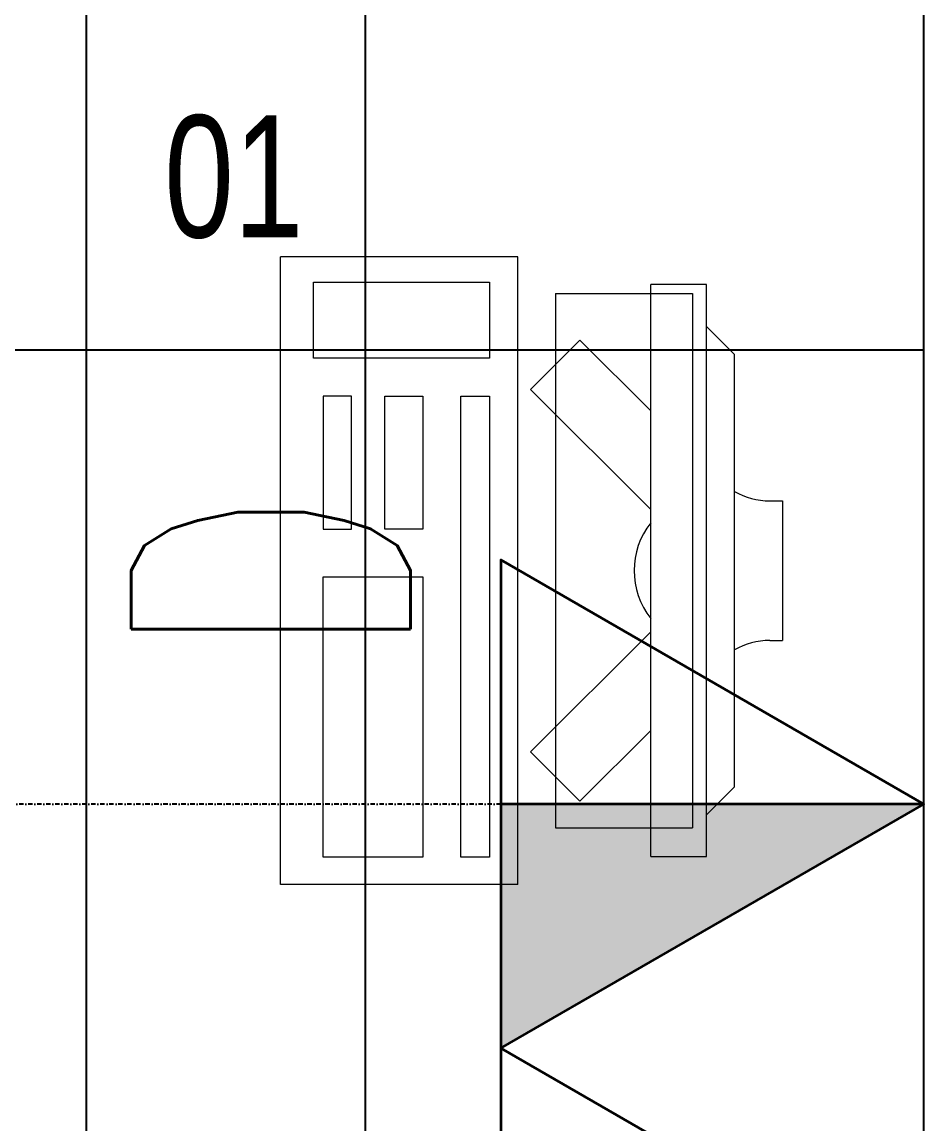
# Model space of a CAD drawing. Extents: x -560814 to 57327, y -29287 to 19916.
# Drawn here: x 38730 to 39376, y 6780 to 7570 of the extents above; entities that cross this region are included whole.
import ezdxf

# ---------------------------------------------------------------- set-up
doc = ezdxf.new("R2010")
doc.units = 0
doc.header["$LTSCALE"] = 0.25
doc.linetypes.add('DASHDOT', pattern=[25.4, 12.7, -6.35, 0, -6.35])
for name, color, linetype, lineweight in [('01-First Floor$0$72_EGR_EQP_TAG', 142, 'Continuous', 5), ('01-First Floor$0$LOADING', 253, 'Continuous', 5), ('01-First Floor$0$Walls', 251, 'Continuous', 5), ('E-LITE-CLNG-CNDT', 6, 'DASHDOT', 35), ('T-DATA-CLNG-COND', 51, 'DASHDOT', 25), ('T-DATA-DEVC-TYPE', 2, 'Continuous', 25), ('T-DATA-WALL @ 100', 33, 'Continuous', 35)]:
    doc.layers.add(name, color=color, linetype=linetype, lineweight=lineweight)
doc.layers.add('01-First Floor$0$FALSE CEILING', color=251, linetype='Continuous')
doc.styles.add('01-First Floor$0$X3G_ENTITY_257CFD', font='swisscl.ttf', dxfattribs={"height": 200})
doc.styles.add('DC_SIMPLEX', font='SIMPLEX.shx', dxfattribs={"width": 0.7})

# ---------------------------------------------------------------- blocks, each defined once
blk = doc.blocks.new('*U60')
blk.add_hatch(color=254).paths.add_polyline_path([(1.75, 3.0308), (0.0003, 3.0309), (0, 0)])
blk.add_line((0, 0), (0.0003, 3.0309))
blk.add_lwpolyline([(1.75, 3.0308), (0, 0), (-1.75, 3.0311)], close=True)
at = {"layer": 'T-DATA-DEVC-TYPE', "style": 'DC_SIMPLEX', "width": 0.7, "flags": 8}
blk.add_attdef('DC_TYPE', (2.6822, 5.6339), '', height=2, rotation=360, dxfattribs=at)
blk = doc.blocks.new('*U59')
blk.add_hatch(color=254).paths.add_polyline_path([(1.75, 3.0308), (0.0003, 3.0309), (0, 0)])
blk.add_line((0, 0), (0.0003, 3.0309))
blk.add_lwpolyline([(1.75, 3.0308), (0, 0), (-1.75, 3.0311)], close=True)
at = {"layer": 'T-DATA-DEVC-TYPE', "style": 'DC_SIMPLEX', "width": 0.7, "flags": 8}
blk.add_attdef('DC_TYPE', (2.6822, 5.6339), '', height=2, rotation=360, dxfattribs=at)
blk = doc.blocks.new('01-First Floor$0$ITCWLS1-P')
at = {"layer": '01-First Floor$0$LOADING'}
for p, q in [((-0.17, 0.45), (-0.17, 0)), ((-0.17, 0.45), (0, 0.45)), ((0, 0.45), (0, 0)), ((-0.26509, 0.43, 0), (-0.30509, 0.43, 0)), ((-0.30509, 0.43, 0), (-0.30509, 0.02, 0)), ((-0.26509, 0.43, 0), (-0.26509, 0.02, 0)), ((-0.14957, 0.43047), (-0.12914, 0.43047)), ((-0.12914, 0.43047), (-0.12914, 0.40893)), ((-0.197, 0.40939), (-0.295, 0.40939)), ((-0.295, 0.02639), (-0.295, 0.40939)), ((-0.197, 0.02639), (-0.197, 0.40939)), ((-0.32509, 0.38, 0), (-0.30509, 0.4, 0)), ((-0.32509, 0.38, 0), (-0.32509, 0.07, 0)), ((-0.35032, 0.275), (-0.35961, 0.275)), ((-0.35961, 0.175), (-0.35961, 0.275)), ((-0.35032, 0.175), (-0.35961, 0.175)), ((-0.32509, 0.07, 0), (-0.30509, 0.05, 0)), ((-0.197, 0.02639), (-0.295, 0.02639)), ((-0.30509, 0.02, 0), (-0.26509, 0.02, 0)), ((-0.17, 0), (0, 0))]:
    blk.add_line(p, q, dxfattribs=at)
at = {"layer": '01-First Floor$0$LOADING', "extrusion": (2.48281e-10, 3.18408e-10, -1)}
for p, q in [((-0.26509, 0.33952), (-0.21443, 0.39019)), ((-0.17907, 0.35483), (-0.21443, 0.39019)), ((-0.26509, 0.26881), (-0.17907, 0.35483))]:
    blk.add_line(p, q, dxfattribs=at)
at = {"layer": '01-First Floor$0$LOADING', "extrusion": (2.48281e-10, -3.18408e-10, -1)}
for p, q in [((-0.26509, 0.18119), (-0.17907, 0.09517)), ((-0.26509, 0.11048), (-0.21443, 0.05981)), ((-0.17907, 0.09517), (-0.21443, 0.05981))]:
    blk.add_line(p, q, dxfattribs=at)
at = {"layer": '01-First Floor$0$LOADING'}
for points in [[(-0.12914, 0.40893), (-0.12914, 0.09996), (-0.14957, 0.09996), (-0.14957, 0.43047)], [(-0.14957, 0.09997), (-0.14957, 0.09997), (-0.14957, 0.09997), (-0.14957, 0.09997), (-0.14957, 0.09997), (-0.14957, 0.09997), (-0.14957, 0.09997), (-0.14957, 0.09997), (-0.14957, 0.09997)], [(-0.14957, 0.09997), (-0.14957, 0.09997), (-0.14957, 0.09997), (-0.14957, 0.09997), (-0.14957, 0.09997), (-0.14957, 0.09997), (-0.14957, 0.09997), (-0.14957, 0.09997), (-0.14957, 0.09997), (-0.14957, 0.09997), (-0.14957, 0.09997), (-0.14957, 0.09997), (-0.14957, 0.09997), (-0.14957, 0.09997), (-0.14957, 0.09997), (-0.14957, 0.09997), (-0.14957, 0.09997), (-0.14957, 0.09997)], [(-0.14957, 0.09996), (-0.14957, 0.09996), (-0.14957, 0.09996), (-0.14957, 0.09996), (-0.14957, 0.09996), (-0.14957, 0.09996), (-0.14957, 0.09996), (-0.14957, 0.09996), (-0.14957, 0.09996), (-0.14957, 0.09996)], [(-0.14957, 0.09996), (-0.14957, 0.09996), (-0.14957, 0.09996), (-0.14957, 0.09996), (-0.14957, 0.09996), (-0.14957, 0.09996), (-0.14957, 0.09996)], [(-0.14957, 0.09997), (-0.14957, 0.09997), (-0.14957, 0.09997), (-0.14957, 0.09997), (-0.14957, 0.09997), (-0.14957, 0.09997), (-0.14957, 0.09997), (-0.14957, 0.09997), (-0.14957, 0.09997), (-0.14957, 0.09997)], [(-0.14957, 0.09997), (-0.14957, 0.09997), (-0.14957, 0.09997), (-0.14957, 0.09997), (-0.14957, 0.09997), (-0.14957, 0.09997), (-0.14957, 0.09997), (-0.14957, 0.09997), (-0.14957, 0.09997), (-0.14957, 0.09997), (-0.14957, 0.09997), (-0.14957, 0.09997), (-0.14957, 0.09997), (-0.14957, 0.09997), (-0.14957, 0.09997)], [(-0.14957, 0.09997), (-0.14957, 0.09997), (-0.14957, 0.09997), (-0.14957, 0.09997), (-0.14957, 0.09997), (-0.14957, 0.09997), (-0.14957, 0.09997), (-0.14957, 0.09997), (-0.14957, 0.09997), (-0.14957, 0.09997)], [(-0.14957, 0.09997), (-0.14957, 0.09997), (-0.14957, 0.09997), (-0.14957, 0.09997), (-0.14957, 0.09997), (-0.14957, 0.09997), (-0.14957, 0.09997), (-0.14957, 0.09997), (-0.14957, 0.09997), (-0.14957, 0.09997)], [(-0.14957, 0.09996), (-0.14957, 0.09996), (-0.14957, 0.09996), (-0.14957, 0.09996), (-0.14957, 0.09996), (-0.14957, 0.09996), (-0.14957, 0.09996), (-0.14957, 0.09996), (-0.14957, 0.09996), (-0.14957, 0.09996), (-0.14957, 0.09996), (-0.14957, 0.09996), (-0.14957, 0.09996), (-0.14957, 0.09996), (-0.14957, 0.09996), (-0.14957, 0.09996), (-0.14957, 0.09996), (-0.14957, 0.09996), (-0.14957, 0.09997), (-0.14957, 0.09997), (-0.14957, 0.09997), (-0.14957, 0.09997), (-0.14957, 0.09997), (-0.14957, 0.09997), (-0.14957, 0.09997), (-0.14957, 0.09997), (-0.14957, 0.09997), (-0.14957, 0.09997), (-0.14957, 0.09997), (-0.14957, 0.09997), (-0.14957, 0.09997), (-0.14957, 0.09997), (-0.14956, 0.09997), (-0.14956, 0.09997), (-0.14956, 0.09997), (-0.14956, 0.09996), (-0.14956, 0.09996), (-0.14956, 0.09996), (-0.14956, 0.09996), (-0.14956, 0.09996), (-0.14956, 0.09996), (-0.14956, 0.09996), (-0.14956, 0.09996), (-0.14956, 0.09996), (-0.14956, 0.09996), (-0.14956, 0.09996), (-0.14956, 0.09996), (-0.14956, 0.09996), (-0.14957, 0.09996), (-0.14957, 0.09996), (-0.14957, 0.09996), (-0.14957, 0.09996), (-0.14957, 0.09996), (-0.14957, 0.09996)], [(-0.14957, 0.09996), (-0.14957, 0.09996), (-0.14957, 0.09996), (-0.14957, 0.09996), (-0.14957, 0.09996), (-0.14957, 0.09996), (-0.14957, 0.09996), (-0.14957, 0.09996), (-0.14957, 0.09996), (-0.14957, 0.09996), (-0.14957, 0.09997), (-0.14957, 0.09997), (-0.14957, 0.09997), (-0.14957, 0.09996), (-0.14957, 0.09996), (-0.14957, 0.09996), (-0.14957, 0.09996), (-0.14957, 0.09996), (-0.14957, 0.09996), (-0.14957, 0.09997), (-0.14957, 0.09997), (-0.14957, 0.09997), (-0.14957, 0.09997), (-0.14957, 0.09997), (-0.14957, 0.09997), (-0.14957, 0.09997), (-0.14957, 0.09997), (-0.14957, 0.09997), (-0.14957, 0.09997), (-0.14957, 0.09997), (-0.14957, 0.09997), (-0.14957, 0.09997), (-0.14957, 0.09997), (-0.14957, 0.09997), (-0.14957, 0.09997), (-0.14957, 0.09997), (-0.14957, 0.09997), (-0.14957, 0.09997), (-0.14957, 0.09997), (-0.14957, 0.09997), (-0.14957, 0.09997), (-0.14957, 0.09997), (-0.14957, 0.09997), (-0.14957, 0.09997), (-0.14957, 0.09997), (-0.14957, 0.09997), (-0.14957, 0.09997), (-0.14957, 0.09997), (-0.14957, 0.09997), (-0.14957, 0.09997), (-0.14957, 0.09997), (-0.14957, 0.09997), (-0.14957, 0.09997), (-0.14957, 0.09997), (-0.14957, 0.09997), (-0.14957, 0.09997), (-0.14957, 0.09997), (-0.14957, 0.09997), (-0.14957, 0.09997), (-0.14957, 0.09997), (-0.14957, 0.09997), (-0.14957, 0.09997), (-0.14957, 0.09997), (-0.14957, 0.09997), (-0.14957, 0.09997), (-0.14957, 0.09997), (-0.14957, 0.09997), (-0.14957, 0.09997), (-0.14957, 0.09997), (-0.14957, 0.09997), (-0.14957, 0.09997), (-0.14957, 0.09997), (-0.14957, 0.09997), (-0.14957, 0.09997), (-0.14957, 0.09997), (-0.14957, 0.09997), (-0.14957, 0.09997), (-0.14957, 0.09997), (-0.14957, 0.09997), (-0.14957, 0.09997), (-0.14956, 0.09997), (-0.14957, 0.09997), (-0.14957, 0.09997), (-0.14957, 0.09997), (-0.14957, 0.09997), (-0.14956, 0.09997), (-0.14957, 0.09997), (-0.14957, 0.09997), (-0.14957, 0.09997), (-0.14957, 0.09997), (-0.14957, 0.09997), (-0.14957, 0.09997), (-0.14957, 0.09997), (-0.14957, 0.09997), (-0.14957, 0.09997), (-0.14957, 0.09997), (-0.14956, 0.09997), (-0.14957, 0.09996), (-0.14957, 0.09996), (-0.14957, 0.09996), (-0.14956, 0.09996), (-0.14957, 0.09996), (-0.14957, 0.09996), (-0.14957, 0.09996), (-0.14957, 0.09996), (-0.14957, 0.09996), (-0.14957, 0.09996), (-0.14957, 0.09996), (-0.14957, 0.09996), (-0.14957, 0.09996), (-0.14957, 0.09996)], [(-0.14957, 0.09996), (-0.14957, 0.09996), (-0.14957, 0.09996), (-0.14957, 0.09996), (-0.14957, 0.09996), (-0.14957, 0.09996), (-0.14957, 0.09996), (-0.14957, 0.09996)], [(-0.14957, 0.09996), (-0.14957, 0.09996), (-0.14957, 0.09996), (-0.14957, 0.09996), (-0.14957, 0.09996), (-0.14957, 0.09996), (-0.14957, 0.09996), (-0.14957, 0.09996), (-0.14957, 0.09996), (-0.14957, 0.09996), (-0.14957, 0.09996), (-0.14957, 0.09996), (-0.14957, 0.09996), (-0.14957, 0.09996), (-0.14957, 0.09996), (-0.14957, 0.09996), (-0.14957, 0.09996), (-0.14957, 0.09996), (-0.14957, 0.09996), (-0.14957, 0.09996), (-0.14957, 0.09996), (-0.14957, 0.09996), (-0.14957, 0.09996), (-0.14957, 0.09996), (-0.14957, 0.09996), (-0.14957, 0.09996), (-0.14957, 0.09996), (-0.14957, 0.09996), (-0.14957, 0.09996), (-0.14957, 0.09996), (-0.14957, 0.09996), (-0.14957, 0.09996), (-0.14957, 0.09996), (-0.14957, 0.09996), (-0.14957, 0.09996), (-0.14957, 0.09996), (-0.14957, 0.09996), (-0.14957, 0.09996), (-0.14957, 0.09996), (-0.14957, 0.09996), (-0.14957, 0.09996), (-0.14957, 0.09996), (-0.14957, 0.09996), (-0.14957, 0.09996), (-0.14957, 0.09996), (-0.14957, 0.09996), (-0.14957, 0.09996), (-0.14957, 0.09996), (-0.14956, 0.09996), (-0.14956, 0.09996), (-0.14956, 0.09996), (-0.14956, 0.09996), (-0.14957, 0.09996), (-0.14957, 0.09996), (-0.14957, 0.09996), (-0.14957, 0.09996), (-0.14957, 0.09996), (-0.14957, 0.09996), (-0.14956, 0.09996), (-0.14957, 0.09996), (-0.14957, 0.09996), (-0.14957, 0.09996), (-0.14957, 0.09996), (-0.14957, 0.09996), (-0.14957, 0.09996), (-0.14957, 0.09996), (-0.14957, 0.09996), (-0.14957, 0.09996), (-0.14957, 0.09996), (-0.14956, 0.09996), (-0.14956, 0.09996), (-0.14957, 0.09996), (-0.14957, 0.09996), (-0.14957, 0.09996), (-0.14957, 0.09996), (-0.14957, 0.09996), (-0.14957, 0.09996), (-0.14957, 0.09996), (-0.14957, 0.09996), (-0.14957, 0.09996), (-0.14957, 0.09996), (-0.14957, 0.09996), (-0.14957, 0.09996), (-0.14957, 0.09996), (-0.14957, 0.09996), (-0.14957, 0.09996), (-0.14957, 0.09996), (-0.14957, 0.09996), (-0.14957, 0.09996)], [(-0.14957, 0.09996), (-0.14957, 0.09996), (-0.14957, 0.09996), (-0.14957, 0.09996), (-0.14957, 0.09996), (-0.14957, 0.09996), (-0.14957, 0.09996), (-0.14957, 0.09996), (-0.14957, 0.09996), (-0.14957, 0.09996), (-0.14957, 0.09996), (-0.14957, 0.09996)], [(-0.14957, 0.09996), (-0.14957, 0.09996), (-0.14956, 0.09996), (-0.14956, 0.09996), (-0.14956, 0.09996), (-0.14956, 0.09996), (-0.14957, 0.09996)], [(-0.14957, 0.09996), (-0.14957, 0.09996), (-0.14957, 0.09996), (-0.14957, 0.09996), (-0.14957, 0.09996), (-0.14957, 0.09996), (-0.14957, 0.09996), (-0.14957, 0.09996), (-0.14957, 0.09996), (-0.14956, 0.09996), (-0.14956, 0.09996), (-0.14956, 0.09996), (-0.14956, 0.09996), (-0.14956, 0.09996), (-0.14956, 0.09996), (-0.14956, 0.09996), (-0.14957, 0.09996)]]:
    blk.add_lwpolyline(points, dxfattribs=at)
for points in [[(-0.1019, 0.43047), (-0.03039, 0.43047), (-0.03039, 0.22944), (-0.1019, 0.22944)], [(-0.1019, 0.19536), (-0.07466, 0.19536), (-0.07466, 0.09996), (-0.1019, 0.09996)], [(-0.03039, 0.19536), (-0.05082, 0.19536), (-0.05082, 0.09996), (-0.03039, 0.09996)], [(-0.14956, 0.09996), (-0.14956, 0.09996), (-0.14956, 0.09996), (-0.14956, 0.09996), (-0.14956, 0.09996), (-0.14956, 0.09996), (-0.14956, 0.09996), (-0.14956, 0.09996), (-0.14957, 0.09996), (-0.14957, 0.09996), (-0.14957, 0.09996), (-0.14957, 0.09996), (-0.14957, 0.09996), (-0.14957, 0.09996), (-0.14957, 0.09996), (-0.14957, 0.09996), (-0.14957, 0.09996), (-0.14957, 0.09996), (-0.14957, 0.09996), (-0.14957, 0.09996), (-0.14957, 0.09996), (-0.14957, 0.09996), (-0.14957, 0.09996), (-0.14957, 0.09996), (-0.14957, 0.09996), (-0.14957, 0.09996), (-0.14957, 0.09996), (-0.14957, 0.09996), (-0.14957, 0.09996), (-0.14957, 0.09996), (-0.14957, 0.09996), (-0.14957, 0.09996), (-0.14957, 0.09996), (-0.14957, 0.09996), (-0.14957, 0.09996), (-0.14957, 0.09996), (-0.14957, 0.09996), (-0.14957, 0.09996), (-0.14957, 0.09996), (-0.14957, 0.09996), (-0.14957, 0.09996), (-0.14957, 0.09996), (-0.14957, 0.09996), (-0.14957, 0.09996), (-0.14957, 0.09996), (-0.14957, 0.09996), (-0.14957, 0.09996), (-0.14957, 0.09996), (-0.14957, 0.09996), (-0.14957, 0.09996), (-0.14957, 0.09996), (-0.14957, 0.09996), (-0.14957, 0.09996), (-0.14957, 0.09996), (-0.14957, 0.09996), (-0.14957, 0.09996), (-0.14957, 0.09996), (-0.14956, 0.09996), (-0.14956, 0.09996), (-0.14956, 0.09996), (-0.14956, 0.09996), (-0.14956, 0.09996), (-0.14956, 0.09996), (-0.14956, 0.09996), (-0.14956, 0.09996), (-0.14956, 0.09996), (-0.14956, 0.09996), (-0.14956, 0.09996), (-0.14956, 0.09996), (-0.14956, 0.09996), (-0.14956, 0.09996), (-0.14956, 0.09996), (-0.14956, 0.09996), (-0.14956, 0.09996), (-0.14956, 0.09996), (-0.14956, 0.09996), (-0.14956, 0.09996), (-0.14956, 0.09996), (-0.14956, 0.09996), (-0.14956, 0.09996), (-0.14956, 0.09996), (-0.14956, 0.09996), (-0.14956, 0.09996), (-0.14956, 0.09996), (-0.14956, 0.09996), (-0.14956, 0.09996), (-0.14956, 0.09996), (-0.14956, 0.09996), (-0.14956, 0.09996), (-0.14957, 0.09996), (-0.14957, 0.09996), (-0.14957, 0.09996), (-0.14957, 0.09996), (-0.14957, 0.09996), (-0.14957, 0.09996), (-0.14957, 0.09996), (-0.14957, 0.09996), (-0.14957, 0.09996), (-0.14957, 0.09996), (-0.14957, 0.09996), (-0.14957, 0.09996), (-0.14957, 0.09996), (-0.14957, 0.09996), (-0.14957, 0.09996), (-0.14957, 0.09996), (-0.14957, 0.09996), (-0.14957, 0.09996), (-0.14957, 0.09996), (-0.14957, 0.09996), (-0.14957, 0.09996), (-0.14957, 0.09996), (-0.14957, 0.09996), (-0.14957, 0.09996), (-0.14957, 0.09996), (-0.14957, 0.09996), (-0.14957, 0.09996), (-0.14957, 0.09996), (-0.14957, 0.09996), (-0.14957, 0.09996), (-0.14957, 0.09996), (-0.14957, 0.09996), (-0.14957, 0.09996), (-0.14957, 0.09996), (-0.14957, 0.09996), (-0.14957, 0.09996), (-0.14957, 0.09996), (-0.14957, 0.09996), (-0.14957, 0.09996), (-0.14957, 0.09996), (-0.14957, 0.09996), (-0.14957, 0.09996), (-0.14957, 0.09996), (-0.14957, 0.09996), (-0.14957, 0.09996), (-0.14957, 0.09996), (-0.14957, 0.09996), (-0.14957, 0.09996), (-0.14957, 0.09996), (-0.14957, 0.09996), (-0.14957, 0.09996), (-0.14957, 0.09996), (-0.14957, 0.09996), (-0.14957, 0.09996), (-0.14957, 0.09996), (-0.14957, 0.09996), (-0.14957, 0.09996), (-0.14957, 0.09996), (-0.14957, 0.09996), (-0.14957, 0.09996), (-0.14957, 0.09996), (-0.14957, 0.09996), (-0.14957, 0.09996), (-0.14957, 0.09996), (-0.14957, 0.09996), (-0.14956, 0.09996), (-0.14956, 0.09996), (-0.14956, 0.09996), (-0.14956, 0.09996), (-0.14956, 0.09996), (-0.14956, 0.09996), (-0.14956, 0.09996), (-0.14956, 0.09996), (-0.14956, 0.09996), (-0.14956, 0.09996), (-0.14956, 0.09996), (-0.14956, 0.09996), (-0.14956, 0.09996), (-0.14956, 0.09996), (-0.14956, 0.09996), (-0.14956, 0.09996), (-0.14956, 0.09996), (-0.14956, 0.09996), (-0.14956, 0.09996), (-0.14956, 0.09996), (-0.14956, 0.09996), (-0.14956, 0.09996), (-0.14956, 0.09996), (-0.14956, 0.09996), (-0.14956, 0.09996), (-0.14956, 0.09996), (-0.14956, 0.09996), (-0.14956, 0.09996), (-0.14956, 0.09996), (-0.14956, 0.09996), (-0.14956, 0.09996), (-0.14956, 0.09996), (-0.14956, 0.09996), (-0.14956, 0.09996), (-0.14956, 0.09996), (-0.14956, 0.09996), (-0.14956, 0.09996), (-0.14956, 0.09996), (-0.14956, 0.09996), (-0.14956, 0.09996), (-0.14956, 0.09996), (-0.14956, 0.09996), (-0.14956, 0.09996), (-0.14956, 0.09996), (-0.14956, 0.09996), (-0.14956, 0.09996), (-0.14956, 0.09996), (-0.14957, 0.09996), (-0.14957, 0.09996), (-0.14957, 0.09996), (-0.14957, 0.09996), (-0.14957, 0.09996), (-0.14957, 0.09996), (-0.14957, 0.09996), (-0.14957, 0.09996), (-0.14957, 0.09996), (-0.14957, 0.09996), (-0.14957, 0.09996), (-0.14957, 0.09996), (-0.14957, 0.09996), (-0.14957, 0.09996), (-0.14957, 0.09996), (-0.14957, 0.09996), (-0.14957, 0.09996), (-0.14957, 0.09996), (-0.14957, 0.09996), (-0.14957, 0.09996), (-0.14957, 0.09996), (-0.14957, 0.09996), (-0.14957, 0.09996), (-0.14957, 0.09996), (-0.14957, 0.09996), (-0.14957, 0.09996), (-0.14957, 0.09996), (-0.14957, 0.09996), (-0.14957, 0.09996), (-0.14957, 0.09996), (-0.14957, 0.09996), (-0.14957, 0.09996), (-0.14957, 0.09996), (-0.14957, 0.09996), (-0.14956, 0.09996), (-0.14956, 0.09996), (-0.14956, 0.09996), (-0.14956, 0.09996), (-0.14956, 0.09996), (-0.14956, 0.09996), (-0.14956, 0.09996), (-0.14956, 0.09996), (-0.14956, 0.09996), (-0.14956, 0.09996), (-0.14956, 0.09996), (-0.14956, 0.09996), (-0.14956, 0.09996), (-0.14956, 0.09996), (-0.14956, 0.09996), (-0.14956, 0.09996), (-0.14956, 0.09996), (-0.14956, 0.09996), (-0.14956, 0.09996), (-0.14956, 0.09996), (-0.14956, 0.09996), (-0.14956, 0.09996), (-0.14956, 0.09996), (-0.14956, 0.09996), (-0.14956, 0.09996), (-0.14956, 0.09996), (-0.14956, 0.09996), (-0.14956, 0.09996), (-0.14956, 0.09996), (-0.14956, 0.09996), (-0.14956, 0.09996), (-0.14956, 0.09996), (-0.14956, 0.09996), (-0.14956, 0.09996), (-0.14956, 0.09996), (-0.14956, 0.09996), (-0.14956, 0.09996), (-0.14956, 0.09996), (-0.14956, 0.09996), (-0.14956, 0.09996), (-0.14956, 0.09996), (-0.14956, 0.09996)], [(-0.14957, 0.09996), (-0.14957, 0.09996), (-0.14957, 0.09996), (-0.14957, 0.09996), (-0.14957, 0.09996), (-0.14957, 0.09996), (-0.14957, 0.09996), (-0.14957, 0.09996), (-0.14957, 0.09996), (-0.14957, 0.09996), (-0.14957, 0.09996), (-0.14957, 0.09996), (-0.14957, 0.09996), (-0.14957, 0.09996), (-0.14957, 0.09996), (-0.14957, 0.09996), (-0.14957, 0.09996), (-0.14957, 0.09996), (-0.14957, 0.09996), (-0.14957, 0.09996), (-0.14957, 0.09996), (-0.14957, 0.09996), (-0.14957, 0.09996), (-0.14957, 0.09996), (-0.14957, 0.09996), (-0.14957, 0.09996), (-0.14957, 0.09996), (-0.14957, 0.09996), (-0.14957, 0.09996), (-0.14957, 0.09996), (-0.14957, 0.09996), (-0.14957, 0.09996), (-0.14957, 0.09996), (-0.14957, 0.09996), (-0.14957, 0.09996), (-0.14957, 0.09996), (-0.14957, 0.09996), (-0.14957, 0.09996), (-0.14957, 0.09996), (-0.14957, 0.09996), (-0.14957, 0.09996), (-0.14957, 0.09996), (-0.14957, 0.09996), (-0.14957, 0.09996), (-0.14957, 0.09996), (-0.14957, 0.09996), (-0.14957, 0.09996), (-0.14957, 0.09996), (-0.14957, 0.09996), (-0.14957, 0.09996), (-0.14957, 0.09996), (-0.14957, 0.09996), (-0.14957, 0.09996), (-0.14957, 0.09996), (-0.14957, 0.09996), (-0.14957, 0.09996), (-0.14957, 0.09996), (-0.14957, 0.09996), (-0.14957, 0.09996), (-0.14957, 0.09996), (-0.14957, 0.09996), (-0.14957, 0.09996), (-0.14957, 0.09996), (-0.14957, 0.09996), (-0.14957, 0.09996), (-0.14957, 0.09996), (-0.14957, 0.09996), (-0.14957, 0.09996), (-0.14957, 0.09996), (-0.14957, 0.09996), (-0.14957, 0.09996), (-0.14957, 0.09996), (-0.14957, 0.09996), (-0.14957, 0.09996), (-0.14957, 0.09996), (-0.14957, 0.09996), (-0.14957, 0.09996), (-0.14957, 0.09996), (-0.14957, 0.09996), (-0.14957, 0.09996), (-0.14957, 0.09996), (-0.14957, 0.09996), (-0.14957, 0.09996), (-0.14957, 0.09996), (-0.14957, 0.09996), (-0.14957, 0.09996), (-0.14957, 0.09996), (-0.14957, 0.09996), (-0.14957, 0.09996), (-0.14957, 0.09996), (-0.14957, 0.09996), (-0.14957, 0.09996), (-0.14957, 0.09996), (-0.14957, 0.09996), (-0.14957, 0.09996), (-0.14957, 0.09996), (-0.14957, 0.09996), (-0.14957, 0.09996), (-0.14957, 0.09996), (-0.14957, 0.09996), (-0.14957, 0.09996), (-0.14957, 0.09996), (-0.14957, 0.09996), (-0.14957, 0.09996), (-0.14957, 0.09996), (-0.14957, 0.09996), (-0.14957, 0.09996), (-0.14957, 0.09996), (-0.14957, 0.09996), (-0.14957, 0.09996), (-0.14957, 0.09996), (-0.14957, 0.09996), (-0.14957, 0.09996), (-0.14957, 0.09996), (-0.14957, 0.09996), (-0.14957, 0.09996), (-0.14957, 0.09996), (-0.14957, 0.09996), (-0.14957, 0.09996), (-0.14957, 0.09996), (-0.14957, 0.09996), (-0.14957, 0.09996), (-0.14957, 0.09996), (-0.14957, 0.09996), (-0.14957, 0.09996), (-0.14957, 0.09996), (-0.14957, 0.09996), (-0.14957, 0.09996), (-0.14957, 0.09996), (-0.14957, 0.09996), (-0.14957, 0.09996), (-0.14957, 0.09996), (-0.14957, 0.09996), (-0.14957, 0.09996), (-0.14957, 0.09996), (-0.14957, 0.09996), (-0.14957, 0.09996), (-0.14957, 0.09996), (-0.14957, 0.09996), (-0.14957, 0.09996), (-0.14957, 0.09996), (-0.14957, 0.09996), (-0.14957, 0.09996), (-0.14957, 0.09996), (-0.14957, 0.09996), (-0.14957, 0.09996), (-0.14957, 0.09996), (-0.14957, 0.09996), (-0.14957, 0.09996), (-0.14957, 0.09996), (-0.14957, 0.09996), (-0.14957, 0.09996), (-0.14957, 0.09996), (-0.14957, 0.09996), (-0.14957, 0.09996), (-0.14957, 0.09996), (-0.14957, 0.09996), (-0.14957, 0.09996), (-0.14957, 0.09996), (-0.14957, 0.09996), (-0.14957, 0.09996), (-0.14957, 0.09996), (-0.14957, 0.09996), (-0.14957, 0.09996), (-0.14957, 0.09996), (-0.14957, 0.09996), (-0.14957, 0.09996), (-0.14957, 0.09996), (-0.14957, 0.09996), (-0.14957, 0.09996), (-0.14957, 0.09996), (-0.14957, 0.09996), (-0.14957, 0.09996), (-0.14957, 0.09996), (-0.14957, 0.09996), (-0.14957, 0.09996), (-0.14957, 0.09996), (-0.14957, 0.09996), (-0.14957, 0.09996), (-0.14957, 0.09996), (-0.14957, 0.09996), (-0.14957, 0.09996), (-0.14957, 0.09996), (-0.14957, 0.09996), (-0.14957, 0.09996), (-0.14957, 0.09996), (-0.14957, 0.09996), (-0.14957, 0.09996), (-0.14957, 0.09996), (-0.14957, 0.09996), (-0.14957, 0.09996), (-0.14957, 0.09996), (-0.14957, 0.09996), (-0.14957, 0.09996), (-0.14957, 0.09996), (-0.14957, 0.09996), (-0.14957, 0.09996), (-0.14957, 0.09996), (-0.14957, 0.09996), (-0.14957, 0.09996), (-0.14957, 0.09996), (-0.14957, 0.09996), (-0.14957, 0.09996), (-0.14957, 0.09996), (-0.14957, 0.09996), (-0.14957, 0.09996), (-0.14957, 0.09996), (-0.14957, 0.09996), (-0.14957, 0.09996), (-0.14957, 0.09996), (-0.14957, 0.09996), (-0.14957, 0.09996), (-0.14957, 0.09996), (-0.14957, 0.09996)], [(-0.14957, 0.09996), (-0.14957, 0.09996), (-0.14957, 0.09996), (-0.14957, 0.09996), (-0.14957, 0.09996), (-0.14957, 0.09996), (-0.14957, 0.09996), (-0.14957, 0.09996), (-0.14957, 0.09996), (-0.14957, 0.09996), (-0.14957, 0.09996), (-0.14957, 0.09996), (-0.14957, 0.09996), (-0.14957, 0.09996), (-0.14957, 0.09996), (-0.14957, 0.09996), (-0.14957, 0.09996), (-0.14957, 0.09996), (-0.14957, 0.09996), (-0.14957, 0.09996), (-0.14957, 0.09996), (-0.14957, 0.09996), (-0.14957, 0.09996), (-0.14957, 0.09996), (-0.14957, 0.09996), (-0.14957, 0.09996), (-0.14957, 0.09996), (-0.14957, 0.09996), (-0.14957, 0.09996), (-0.14957, 0.09996), (-0.14957, 0.09996), (-0.14957, 0.09996), (-0.14957, 0.09996), (-0.14957, 0.09996), (-0.14957, 0.09996), (-0.14957, 0.09996), (-0.14957, 0.09996), (-0.14957, 0.09996), (-0.14957, 0.09996), (-0.14957, 0.09996), (-0.14957, 0.09996), (-0.14957, 0.09996), (-0.14957, 0.09996), (-0.14957, 0.09996), (-0.14957, 0.09996), (-0.14957, 0.09996), (-0.14957, 0.09996), (-0.14957, 0.09996), (-0.14957, 0.09996), (-0.14957, 0.09996), (-0.14957, 0.09996), (-0.14957, 0.09996), (-0.14957, 0.09996), (-0.14957, 0.09996), (-0.14957, 0.09996), (-0.14957, 0.09996), (-0.14957, 0.09996), (-0.14957, 0.09996), (-0.14957, 0.09996), (-0.14957, 0.09996), (-0.14957, 0.09996), (-0.14957, 0.09996), (-0.14957, 0.09996), (-0.14957, 0.09996), (-0.14957, 0.09996), (-0.14957, 0.09996), (-0.14957, 0.09996), (-0.14957, 0.09996), (-0.14957, 0.09996), (-0.14957, 0.09996), (-0.14957, 0.09996), (-0.14957, 0.09996), (-0.14957, 0.09996), (-0.14957, 0.09996), (-0.14957, 0.09996), (-0.14957, 0.09996), (-0.14957, 0.09996), (-0.14957, 0.09996), (-0.14957, 0.09996), (-0.14957, 0.09996), (-0.14957, 0.09996), (-0.14957, 0.09996), (-0.14957, 0.09996), (-0.14957, 0.09996), (-0.14957, 0.09996), (-0.14957, 0.09996), (-0.14957, 0.09996), (-0.14957, 0.09996), (-0.14957, 0.09996), (-0.14957, 0.09996), (-0.14957, 0.09996), (-0.14957, 0.09996), (-0.14957, 0.09996), (-0.14957, 0.09996), (-0.14957, 0.09996), (-0.14957, 0.09996), (-0.14957, 0.09996), (-0.14957, 0.09996), (-0.14957, 0.09996), (-0.14957, 0.09996), (-0.14957, 0.09996), (-0.14957, 0.09996), (-0.14957, 0.09996), (-0.14957, 0.09996), (-0.14957, 0.09996), (-0.14957, 0.09996), (-0.14957, 0.09996), (-0.14957, 0.09996), (-0.14957, 0.09996), (-0.14957, 0.09996), (-0.14957, 0.09996), (-0.14957, 0.09996), (-0.14957, 0.09996), (-0.14957, 0.09996), (-0.14957, 0.09996), (-0.14957, 0.09996), (-0.14957, 0.09996), (-0.14957, 0.09996), (-0.14957, 0.09996), (-0.14957, 0.09996), (-0.14957, 0.09996), (-0.14957, 0.09996), (-0.14957, 0.09996), (-0.14957, 0.09996), (-0.14957, 0.09996), (-0.14957, 0.09996), (-0.14957, 0.09996), (-0.14957, 0.09996), (-0.14957, 0.09996), (-0.14957, 0.09996), (-0.14957, 0.09996), (-0.14957, 0.09996), (-0.14957, 0.09996), (-0.14957, 0.09996), (-0.14957, 0.09996), (-0.14957, 0.09996), (-0.14957, 0.09996), (-0.14957, 0.09996), (-0.14957, 0.09996), (-0.14957, 0.09996), (-0.14957, 0.09996), (-0.14957, 0.09996), (-0.14957, 0.09996), (-0.14957, 0.09996), (-0.14957, 0.09996), (-0.14957, 0.09996), (-0.14957, 0.09996), (-0.14957, 0.09996), (-0.14957, 0.09996), (-0.14957, 0.09996), (-0.14957, 0.09996), (-0.14957, 0.09996), (-0.14957, 0.09996), (-0.14957, 0.09996), (-0.14957, 0.09996), (-0.14957, 0.09996), (-0.14957, 0.09996), (-0.14957, 0.09996), (-0.14957, 0.09996), (-0.14957, 0.09996), (-0.14957, 0.09996), (-0.14957, 0.09996), (-0.14957, 0.09996), (-0.14957, 0.09996), (-0.14957, 0.09996), (-0.14957, 0.09996), (-0.14957, 0.09996), (-0.14957, 0.09996), (-0.14957, 0.09996), (-0.14957, 0.09996), (-0.14957, 0.09996), (-0.14957, 0.09996), (-0.14957, 0.09996), (-0.14957, 0.09996), (-0.14957, 0.09996), (-0.14957, 0.09996), (-0.14957, 0.09996), (-0.14957, 0.09996), (-0.14957, 0.09996), (-0.14957, 0.09996), (-0.14957, 0.09996), (-0.14957, 0.09996), (-0.14957, 0.09996), (-0.14957, 0.09996), (-0.14957, 0.09996), (-0.14957, 0.09996), (-0.14957, 0.09996), (-0.14957, 0.09996), (-0.14957, 0.09996), (-0.14957, 0.09996), (-0.14957, 0.09996), (-0.14957, 0.09996), (-0.14957, 0.09996), (-0.14957, 0.09996), (-0.14957, 0.09996), (-0.14957, 0.09996), (-0.14957, 0.09996), (-0.14957, 0.09996), (-0.14957, 0.09996), (-0.14957, 0.09996), (-0.14957, 0.09996), (-0.14957, 0.09996), (-0.14957, 0.09996), (-0.14957, 0.09996), (-0.14957, 0.09996), (-0.14957, 0.09996), (-0.14957, 0.09996), (-0.14957, 0.09996), (-0.14957, 0.09996), (-0.14957, 0.09996), (-0.14957, 0.09996), (-0.14957, 0.09996), (-0.14957, 0.09996), (-0.14957, 0.09996), (-0.14957, 0.09996), (-0.14957, 0.09996), (-0.14957, 0.09996), (-0.14957, 0.09996), (-0.14957, 0.09996)], [(-0.14957, 0.0727), (-0.02358, 0.0727), (-0.02358, 0.01818), (-0.14957, 0.01818)]]:
    blk.add_lwpolyline(points, close=True, dxfattribs=at)
for centre, radius, start, end in [((-0.35032, 0.325), 0.05, 270, 300.30934), ((-0.3089, 0.225), 0.05564, 321.94311, 38.05689), ((-0.35032, 0.125), 0.05, 59.69066, 90)]:
    blk.add_arc(centre, radius, start, end, dxfattribs=at)
blk = doc.blocks.new('01-First Floor')
at = {"layer": '01-First Floor$0$FALSE CEILING', "linetype": 'Continuous'}
for p, q in [((38976, 5535), (38976, 8610)), ((35376, 7335), (39376, 7335))]:
    blk.add_line(p, q, dxfattribs=at)
at = {"layer": '01-First Floor$0$FALSE CEILING'}
for p, q in [((39376, 5535, -0.1), (39376, 8610, -0.1)), ((38776, 5535, -0.1), (38776, 8010, -0.1))]:
    blk.add_line(p, q, dxfattribs=at)
blk.add_lwpolyline([(39376, 8610), (35376, 8610), (35376, 5535), (39376, 5535)], close=True, dxfattribs=at)
at = {"layer": '01-First Floor$0$LOADING'}
for p, q in [((39376, 5535, -0.1), (39376, 8610, -0.1)), ((38776, 5535, -0.1), (38776, 8010, -0.1))]:
    blk.add_line(p, q, dxfattribs=at)
at = {"layer": '01-First Floor$0$Walls'}
blk.add_line((39376, 5535), (39376, 8610), dxfattribs=at)
at = {"layer": '01-First Floor$0$LOADING', "xscale": 1000, "yscale": 1000, "zscale": 1000, "rotation": 180}
blk.add_blockref('01-First Floor$0$ITCWLS1-P', (38915.18, 7401.75, -0.1), dxfattribs=at)
at = {"layer": '01-First Floor$0$72_EGR_EQP_TAG', "insert": (38881.67, 7503.09, -0.1), "char_height": 87.473, "attachment_point": 2, "style": '01-First Floor$0$X3G_ENTITY_257CFD'}
blk.add_mtext('01', dxfattribs=at)

msp = doc.modelspace()

# ---------------------------------------------------------------- linework, layer by layer
at = {"layer": 'T-DATA-CLNG-COND', "elevation": -0.1}
msp.add_lwpolyline([(39072.91, 7009.47), (33276, 7009.47)], dxfattribs=at)

# ---------------------------------------------------------------- block references
at = {"layer": 'E-LITE-CLNG-CNDT'}
msp.add_blockref('01-First Floor', (0, 0), dxfattribs=at)
at = {"layer": 'T-DATA-WALL @ 100'}
ref = msp.add_blockref('*U60', (39376, 7009.47, -0.1), dxfattribs=dict(at, xscale=-100, yscale=100, zscale=100, rotation=90))
ref.add_attrib('DC_TYPE', 'D', (39008.21, 7110.73, -0.1), dxfattribs={"layer": 'T-DATA-DEVC-TYPE', "height": 200, "rotation": 90, "style": 'DC_SIMPLEX', "width": 0.7, "flags": 8})
ref = msp.add_blockref('*U59', (39376, 6659.47, -0.1), dxfattribs=dict(at, xscale=-100, yscale=100, zscale=100, rotation=90))
ref.add_attrib('DC_TYPE', 'T', (38967.53, 6445.44, -0.1), dxfattribs={"layer": 'T-DATA-DEVC-TYPE', "height": 200, "rotation": 90, "style": 'DC_SIMPLEX', "width": 0.7, "flags": 8})

doc.saveas('drawing.dxf')
